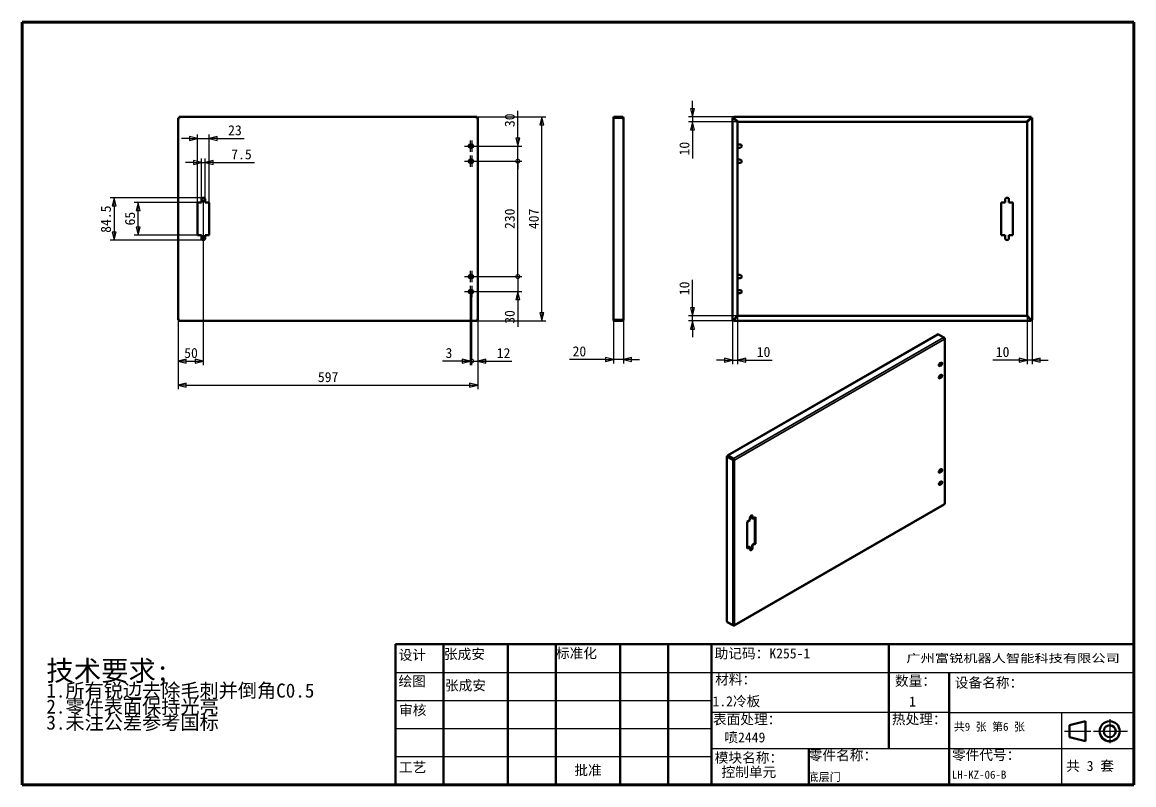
# Model space of a CAD drawing. Header units: millimetres. Extents: x 80 to 3440, y 80 to 1600.
# Drawn here: x 80 to 2296, y 80 to 1600 of the extents above; entities that cross this region are included whole.
import ezdxf
from ezdxf.enums import TextEntityAlignment as Align

# ---------------------------------------------------------------- set-up
doc = ezdxf.new("R2010")
doc.units = ezdxf.units.MM
doc.header["$LTSCALE"] = 8
doc.linetypes.add('CHAIN', pattern=[0.3543, 0.2362, -0.0295, 0.0591, -0.0295])
for name, color, linetype, lineweight in [('中心标记 (ISO)', 1, 'Continuous', 25), ('中心线 (ISO)', 1, 'Continuous', 25), ('可见 (ISO)', 7, 'Continuous', 50), ('可见窄的 (ISO)', 7, 'Continuous', 35), ('图框 (ISO)', 7, 'Continuous', 70), ('尺寸 (ISO)', 5, 'Continuous', 25), ('标题 (ISO)', 7, 'Continuous', 50), ('符号 (ISO)', 7, 'Continuous', 25)]:
    doc.layers.add(name, color=color, linetype=linetype, lineweight=lineweight)
doc.styles.add('文本样式126', font='', dxfattribs={"width": 1.3})
doc.styles.add('文本样式19', font='tahoma.ttf')
doc.styles.add('文本样式91', font='')
doc.styles.add('注释文本 (ISO)', font='')
doc.styles.get('文本样式126').set_extended_font_data('FangSong')
doc.styles.get('文本样式91').set_extended_font_data('FangSong')
doc.styles.get('注释文本 (ISO)').set_extended_font_data('FangSong')
doc.dimstyles.new('默认 (GB)', dxfattribs={"dimscale": 8, "dimtxt": 2.5, "dimasz": 2, "dimexe": 1, "dimexo": 0, "dimgap": 0.75, "dimtad": 1, "dimtoh": 1, "dimrnd": 1e-08, "dimdsep": 46, "dimtxsty": '注释文本 (ISO)', "dimblk": 'Filled-2', "dimcen": 0.09, "dimdle": 10, "dimclrd": 256, "dimclre": 256, "dimclrt": 256, "dimaunit": 1, "dimadec": 3, "dimazin": 2, "dimtfac": 0.52, "dimtmove": 0, "dimatfit": 3, "dimldrblk": 'Filled-1', "dimfxl": 0, "dimtolj": 1, "dimlwd": -1, "dimlwe": -1, "dimarcsym": 0})

# ---------------------------------------------------------------- blocks, each defined once
blk = doc.blocks.new('图框 A3-A4')
at = {"layer": '图框 (ISO)'}
for p, q in [((287, 200), (10, 200)), ((10, 200), (10, 10)), ((287, 10), (287, 200)), ((10, 10), (287, 10))]:
    blk.add_line(p, q, dxfattribs=at)
blk = doc.blocks.new('标题栏 GB1')
at = {"layer": '标题 (ISO)'}
for p, q in [((194.57, 65.23), (194.57, 72.23)), ((194.57, 72.23), (378.57, 72.23)), ((206.57, 65.23), (206.57, 72.23)), ((222.57, 65.23), (222.57, 72.23)), ((234.57, 65.23), (234.57, 72.23)), ((250.57, 65.23), (250.57, 72.23)), ((262.57, 65.23), (262.57, 72.23)), ((273.31, 65.23), (273.31, 72.23)), ((317.57, 65.23), (317.57, 72.23)), ((378.57, 72.23), (378.57, 65.23)), ((194.57, 37.23), (194.57, 65.23)), ((206.57, 37.23), (206.57, 65.23)), ((222.57, 44.23), (222.57, 65.23)), ((234.57, 37.23), (234.57, 65.23)), ((250.57, 37.23), (250.57, 65.23)), ((262.57, 37.23), (262.57, 65.23)), ((273.31, 65.23), (273.31, 37.23)), ((317.57, 55.23), (317.57, 65.23)), ((378.57, 65.23), (378.57, 37.23)), ((317.57, 55.23), (317.57, 46.23)), ((366.57, 53.06), (362.57, 52.06)), ((366.57, 48.06), (366.57, 53.06)), ((362.57, 52.06), (362.57, 49.06)), ((362.57, 49.06), (366.57, 48.06)), ((297.57, 46.23), (297.57, 37.23)), ((222.57, 44.23), (222.57, 37.23)), ((378.57, 37.23), (194.57, 37.23))]:
    blk.add_line(p, q, dxfattribs=at)
at = {"layer": '标题 (ISO)', "lineweight": 25}
for p, q in [((194.57, 65.23), (273.31, 65.23)), ((273.31, 65.23), (378.57, 65.23)), ((194.57, 58.23), (273.31, 58.23)), ((332.57, 55.23), (273.31, 55.23)), ((332.57, 55.23), (378.57, 55.23)), ((360.57, 55.23), (360.57, 46.23)), ((372.58, 53.56), (372.58, 47.56)), ((194.57, 51.23), (273.31, 51.23)), ((361.32, 50.56), (367.88, 50.56)), ((368.55, 50.56), (370.07, 50.56)), ((370.07, 50.56), (376.97, 50.56)), ((273.31, 46.23), (378.57, 46.23)), ((360.57, 46.23), (360.57, 37.23)), ((194.57, 44.23), (273.31, 44.23))]:
    blk.add_line(p, q, dxfattribs=at)
at = {"layer": '标题 (ISO)', "lineweight": 50}
blk.add_line((332.57, 65.23), (332.57, 37.23), dxfattribs=at)
at = {"layer": '标题 (ISO)'}
for radius in [2.5, 1.5]:
    blk.add_circle((372.57, 50.56), radius, dxfattribs=at)
at = {"layer": '标题 (ISO)', "style": '文本样式126', "width": 1.3}
blk.add_text('广州富锐机器人智能科技有限公司', height=2, dxfattribs=at).set_placement((348.5, 68.73), align=Align.MIDDLE_CENTER)
at = {"layer": '标题 (ISO)', "char_height": 2.5, "style": '注释文本 (ISO)'}
for s, insert, attachment_point in [('\\f仿宋|b0|i0;设计', (195.38, 70.83), 1), ('张成安', (206.66, 71.05), 1), ('\\f仿宋|b0|i0;标准化', (234.57, 71.28), 1), ('助记码：K255-1', (274.11, 71.21), 1), ('\\f仿宋|b0|i0;绘图', (195.35, 64.28), 1), ('\\f仿宋|b0|i0;材料：', (274.24, 64.72), 1), ('\\f仿宋|b0|i0;数量：', (319.04, 64.37), 1), ('张成安', (206.92, 63.22), 1), ('\\f仿宋|b0|i0;审核', (195.48, 57.07), 1), ('\\f仿宋|b0|i0;热处理：', (318.29, 54.82), 1), ('\\f仿宋|b0|i0;零件名称：', (297.57, 45.8), 1), ('\\f仿宋|b0|i0;零件代号：', (333.25, 45.9), 1), ('\\f仿宋|b0|i0;批准', (242.57, 40.73), 5)]:
    blk.add_mtext(s, dxfattribs=dict(at, insert=insert, attachment_point=attachment_point))
at = {"layer": '标题 (ISO)', "char_height": 2.5, "attachment_point": 1, "line_spacing_factor": 0.856364, "style": '注释文本 (ISO)'}
for s, insert in [('设备名称：\\P', (333.96, 63.91)), ('模块名称：\\P 控制单元', (274.14, 45.23))]:
    blk.add_mtext(s, dxfattribs=dict(at, insert=insert))
at = {"layer": '标题 (ISO)', "attachment_point": 1, "style": '注释文本 (ISO)'}
for s, insert, char_height, width in [('\\f仿宋|b0|i0;表面处理：', (273.7, 54.78), 2.5, 18.7135), ('\\f仿宋|b0|i0;\\H2.0000;共9 张 第6 张', (333.72, 52.69), 2, 27.2374), ('\\f仿宋|b0|i0;工艺', (195.45, 42.85), 2.5, 7.4854), ('  共 3 套', (358.32, 43.18), 2.5, 17.7919)]:
    blk.add_mtext(s, dxfattribs=dict(at, insert=insert, char_height=char_height, width=width))
at = {"layer": '标题 (ISO)'}
for tag, p, height, style in [('材料_001', (273.59, 56.78), 2.5, '注释文本 (ISO)'), ('零件代号_001', (297.34, 38.16), 2, '文本样式91'), ('描述_001', (333.22, 38.74), 2, '文本样式91')]:
    blk.add_attdef(tag, p, '', height=height, dxfattribs=dict(at, style=style))
at = {"layer": '标题 (ISO)', "style": '文本样式91'}
blk.add_attdef('热处理', text='', height=2, dxfattribs=at).set_placement((318.2, 50.63), align=Align.TOP_LEFT)
at = {"layer": '标题 (ISO)', "style": '文本样式19'}
for tag, p in [('工程核准人', (256.57, 40.73)), ('工程批准日期', (267.94, 40.73))]:
    blk.add_attdef(tag, text='', height=1, dxfattribs=at).set_placement(p, align=Align.MIDDLE_CENTER)
blk = doc.blocks.new('Filled-2')
at = {"color": 0}
for p, q in [((0, 0), (-1, 0.25)), ((-1, 0.25), (-1, -0.25)), ((-1, 0), (0, 0)), ((-1, -0.25), (0, 0))]:
    blk.add_line(p, q, dxfattribs=at)
at = {"color": 0, "flags": 128}
blk.add_lwpolyline([(-1, -0.25), (0, 0)], dxfattribs=at)
at = {"color": 0}
blk.add_solid([(-1, -0.25), (0, 0), (-1, 0.25), (-1, -0.25)], dxfattribs=at)
blk = doc.blocks.new('*D8')
at = {"layer": 'Defpoints', "color": 0}
for p in [(985.6, 1411.5), (1116, 1411.5), (985.6, 1004.5)]:
    blk.add_point(p, dxfattribs=at)
at = {"layer": '尺寸 (ISO)'}
for p, q in [((985.6, 1411.5), (1124, 1411.5)), ((1116, 1020.5), (1116, 1395.5)), ((985.6, 1004.5), (1124, 1004.5))]:
    blk.add_line(p, q, dxfattribs=at)
at = {"layer": '尺寸 (ISO)', "xscale": 16, "yscale": 16, "zscale": 16}
for p, rotation in [((1116, 1411.5), 90), ((1116, 1004.5), 270)]:
    blk.add_blockref('Filled-2', p, dxfattribs=dict(at, rotation=rotation))
at = {"layer": '尺寸 (ISO)', "insert": (1089.8, 1187.6), "char_height": 20, "attachment_point": 1, "rotation": 90, "style": '注释文本 (ISO)'}
blk.add_mtext('\\A1;407', dxfattribs=at)
blk = doc.blocks.new('Filled-1')
at = {"color": 0}
for p, q in [((0, 0), (-1, 0.125)), ((-1, 0.125), (-1, -0.125)), ((-1, 0), (0, 0)), ((-1, -0.125), (0, 0))]:
    blk.add_line(p, q, dxfattribs=at)
at = {"color": 0, "flags": 128}
blk.add_lwpolyline([(-1, -0.125), (0, 0)], dxfattribs=at)
at = {"color": 0}
blk.add_solid([(-1, -0.125), (0, 0), (-1, 0.125), (-1, -0.125)], dxfattribs=at)
blk = doc.blocks.new('_DotSmall')
at = {"color": 0, "linetype": 'ByBlock', "const_width": 0.5}
blk.add_lwpolyline([(-0.0625, 0, 1), (0.0625, 0, 1)], format="xyb", close=True, dxfattribs=at)
blk = doc.blocks.new('*D9')
at = {"layer": 'Defpoints', "color": 0}
for p in [(987.3, 1093), (1068, 1093), (987.3, 1063)]:
    blk.add_point(p, dxfattribs=at)
at = {"layer": '尺寸 (ISO)'}
for p, q in [((1068, 1093), (1068, 1125)), ((987.3, 1093), (1076, 1093)), ((1068, 1093), (1068, 1063)), ((987.3, 1063), (1076, 1063)), ((1068, 1047), (1068, 992.9))]:
    blk.add_line(p, q, dxfattribs=at)
at = {"layer": '尺寸 (ISO)', "xscale": 16, "yscale": 16, "zscale": 16}
for name, p, rotation in [('_DotSmall', (1068, 1093), 270), ('Filled-2', (1068, 1063), 90)]:
    blk.add_blockref(name, p, dxfattribs=dict(at, rotation=rotation))
at = {"layer": '尺寸 (ISO)', "insert": (1041.8, 998.9), "char_height": 20, "attachment_point": 1, "rotation": 90, "style": '注释文本 (ISO)'}
blk.add_mtext('\\A1;30', dxfattribs=at)
blk = doc.blocks.new('*D11')
at = {"layer": 'Defpoints', "color": 0}
for p in [(987.3, 1353), (1068, 1353), (987.3, 1323)]:
    blk.add_point(p, dxfattribs=at)
at = {"layer": '尺寸 (ISO)'}
for p, q in [((1068, 1369), (1068, 1423.1)), ((987.3, 1353), (1076, 1353)), ((1068, 1323), (1068, 1353)), ((987.3, 1323), (1076, 1323)), ((1068, 1323), (1068, 1307))]:
    blk.add_line(p, q, dxfattribs=at)
at = {"layer": '尺寸 (ISO)', "xscale": 16, "yscale": 16, "zscale": 16}
for name, p, rotation in [('Filled-2', (1068, 1353), 270), ('_DotSmall', (1068, 1323), 90)]:
    blk.add_blockref(name, p, dxfattribs=dict(at, rotation=rotation))
at = {"layer": '尺寸 (ISO)', "insert": (1041.8, 1391), "char_height": 20, "attachment_point": 1, "rotation": 90, "style": '注释文本 (ISO)'}
blk.add_mtext('\\A1;30', dxfattribs=at)
blk = doc.blocks.new('*D12')
at = {"layer": 'Defpoints', "color": 0}
for p in [(987.3, 1323), (1068, 1323), (987.3, 1093)]:
    blk.add_point(p, dxfattribs=at)
at = {"layer": '尺寸 (ISO)'}
for p, q in [((987.3, 1323), (1076, 1323)), ((1068, 1093), (1068, 1323)), ((987.3, 1093), (1076, 1093))]:
    blk.add_line(p, q, dxfattribs=at)
at = {"layer": '尺寸 (ISO)', "xscale": 16, "yscale": 16, "zscale": 16}
for p, rotation in [((1068, 1323), 90), ((1068, 1093), 270)]:
    blk.add_blockref('_DotSmall', p, dxfattribs=dict(at, rotation=rotation))
at = {"layer": '尺寸 (ISO)', "insert": (1041.8, 1187.8), "char_height": 20, "attachment_point": 1, "rotation": 90, "style": '注释文本 (ISO)'}
blk.add_mtext('\\A1;230', dxfattribs=at)
blk = doc.blocks.new('*D13')
at = {"layer": 'Defpoints', "color": 0}
for p in [(311, 1240.5), (429.5, 1240.5), (429.5, 1175.5)]:
    blk.add_point(p, dxfattribs=at)
at = {"layer": '尺寸 (ISO)'}
for p, q in [((429.5, 1240.5), (303, 1240.5)), ((311, 1191.5), (311, 1224.5)), ((429.5, 1175.5), (303, 1175.5))]:
    blk.add_line(p, q, dxfattribs=at)
at = {"layer": '尺寸 (ISO)', "xscale": 16, "yscale": 16, "zscale": 16}
for p, rotation in [((311, 1240.5), 90), ((311, 1175.5), 270)]:
    blk.add_blockref('Filled-2', p, dxfattribs=dict(at, rotation=rotation))
at = {"layer": '尺寸 (ISO)', "insert": (284.8, 1194.9), "char_height": 20, "attachment_point": 1, "rotation": 90, "style": '注释文本 (ISO)'}
blk.add_mtext('\\A1;65', dxfattribs=at)
blk = doc.blocks.new('*D14')
at = {"layer": 'Defpoints', "color": 0}
for p in [(441, 1250.2), (263, 1165.7), (441, 1165.7)]:
    blk.add_point(p, dxfattribs=at)
at = {"layer": '尺寸 (ISO)'}
for p, q in [((441, 1250.2), (255, 1250.2)), ((263, 1234.2), (263, 1181.7)), ((441, 1165.7), (255, 1165.7))]:
    blk.add_line(p, q, dxfattribs=at)
at = {"layer": '尺寸 (ISO)', "xscale": 16, "yscale": 16, "zscale": 16}
for p, rotation in [((263, 1250.2), 90), ((263, 1165.7), 270)]:
    blk.add_blockref('Filled-2', p, dxfattribs=dict(at, rotation=rotation))
at = {"layer": '尺寸 (ISO)', "insert": (236.7, 1180.2), "char_height": 20, "attachment_point": 1, "rotation": 90, "style": '注释文本 (ISO)'}
blk.add_mtext('\\A1;84.5', dxfattribs=at)
blk = doc.blocks.new('*D15')
at = {"layer": 'Defpoints', "color": 0}
for p in [(452.5, 1368.5), (429.5, 1240.5), (452.5, 1240.5)]:
    blk.add_point(p, dxfattribs=at)
at = {"layer": '尺寸 (ISO)'}
for p, q in [((429.5, 1240.5), (429.5, 1376.5)), ((452.5, 1240.5), (452.5, 1376.5)), ((413.5, 1368.5), (397.5, 1368.5)), ((429.5, 1368.5), (452.5, 1368.5)), ((468.5, 1368.5), (522.5, 1368.5))]:
    blk.add_line(p, q, dxfattribs=at)
at = {"layer": '尺寸 (ISO)', "xscale": 16, "yscale": 16, "zscale": 16}
blk.add_blockref('Filled-2', (429.5, 1368.5), dxfattribs=at)
at = {"layer": '尺寸 (ISO)', "xscale": 16, "yscale": 16, "zscale": 16, "rotation": 180}
blk.add_blockref('Filled-2', (452.5, 1368.5), dxfattribs=at)
at = {"layer": '尺寸 (ISO)', "insert": (490.5, 1394.7), "char_height": 20, "attachment_point": 1, "style": '注释文本 (ISO)'}
blk.add_mtext('\\A1;23', dxfattribs=at)
blk = doc.blocks.new('*D16')
at = {"layer": 'Defpoints', "color": 0}
for p in [(391, 1006.9), (988, 1006.9), (988, 876.5)]:
    blk.add_point(p, dxfattribs=at)
at = {"layer": '尺寸 (ISO)'}
for p, q in [((391, 1006.9), (391, 868.5)), ((988, 1006.9), (988, 868.5)), ((407, 876.5), (972, 876.5))]:
    blk.add_line(p, q, dxfattribs=at)
at = {"layer": '尺寸 (ISO)', "xscale": 16, "yscale": 16, "zscale": 16, "rotation": 180}
blk.add_blockref('Filled-2', (391, 876.5), dxfattribs=at)
at = {"layer": '尺寸 (ISO)', "xscale": 16, "yscale": 16, "zscale": 16}
blk.add_blockref('Filled-2', (988, 876.5), dxfattribs=at)
at = {"layer": '尺寸 (ISO)', "insert": (669.4, 902.7), "char_height": 20, "attachment_point": 1, "style": '注释文本 (ISO)'}
blk.add_mtext('\\A1;597', dxfattribs=at)
blk = doc.blocks.new('*D17')
at = {"layer": 'Defpoints', "color": 0}
for p in [(441, 1246.5), (391, 1006.9), (441, 924.5)]:
    blk.add_point(p, dxfattribs=at)
at = {"layer": '尺寸 (ISO)'}
for p, q in [((441, 1246.5), (441, 916.5)), ((391, 1006.9), (391, 916.5)), ((407, 924.5), (425, 924.5))]:
    blk.add_line(p, q, dxfattribs=at)
at = {"layer": '尺寸 (ISO)', "xscale": 16, "yscale": 16, "zscale": 16, "rotation": 180}
blk.add_blockref('Filled-2', (391, 924.5), dxfattribs=at)
at = {"layer": '尺寸 (ISO)', "xscale": 16, "yscale": 16, "zscale": 16}
blk.add_blockref('Filled-2', (441, 924.5), dxfattribs=at)
at = {"layer": '尺寸 (ISO)', "insert": (402.9, 950.7), "char_height": 20, "attachment_point": 1, "style": '注释文本 (ISO)'}
blk.add_mtext('\\A1;50', dxfattribs=at)
blk = doc.blocks.new('*D18')
at = {"layer": 'Defpoints', "color": 0}
for p in [(444.8, 1320.5), (437.3, 1246.5), (444.8, 1246.5)]:
    blk.add_point(p, dxfattribs=at)
at = {"layer": '尺寸 (ISO)'}
for p, q in [((421.3, 1320.5), (405.3, 1320.5)), ((437.3, 1246.5), (437.3, 1328.5)), ((437.3, 1320.5), (444.8, 1320.5)), ((444.8, 1246.5), (444.8, 1328.5)), ((460.8, 1320.5), (543, 1320.5))]:
    blk.add_line(p, q, dxfattribs=at)
at = {"layer": '尺寸 (ISO)', "xscale": 16, "yscale": 16, "zscale": 16}
blk.add_blockref('Filled-2', (437.3, 1320.5), dxfattribs=at)
at = {"layer": '尺寸 (ISO)', "xscale": 16, "yscale": 16, "zscale": 16, "rotation": 180}
blk.add_blockref('Filled-2', (444.8, 1320.5), dxfattribs=at)
at = {"layer": '尺寸 (ISO)', "insert": (496.7, 1346.8), "char_height": 20, "attachment_point": 1, "style": '注释文本 (ISO)'}
blk.add_mtext('\\A1;7.5', dxfattribs=at)
blk = doc.blocks.new('*D19')
at = {"layer": 'Defpoints', "color": 0}
for p in [(973, 1059.7), (976, 1059.7), (976, 924.5)]:
    blk.add_point(p, dxfattribs=at)
at = {"layer": '尺寸 (ISO)'}
for p, q in [((973, 1059.7), (973, 916.5)), ((976, 1059.7), (976, 916.5)), ((957, 924.5), (917.9, 924.5)), ((976, 924.5), (973, 924.5)), ((976, 924.5), (1008, 924.5))]:
    blk.add_line(p, q, dxfattribs=at)
at = {"layer": '尺寸 (ISO)', "xscale": 16, "yscale": 16, "zscale": 16}
blk.add_blockref('Filled-2', (973, 924.5), dxfattribs=at)
at = {"layer": '尺寸 (ISO)', "xscale": 16, "yscale": 16, "zscale": 16, "rotation": 180}
blk.add_blockref('_DotSmall', (976, 924.5), dxfattribs=at)
at = {"layer": '尺寸 (ISO)', "insert": (923.9, 950.7), "char_height": 20, "attachment_point": 1, "style": '注释文本 (ISO)'}
blk.add_mtext('\\A1;3', dxfattribs=at)
blk = doc.blocks.new('*D20')
at = {"layer": 'Defpoints', "color": 0}
for p in [(976, 1059.7), (988, 1006.9), (988, 924.5)]:
    blk.add_point(p, dxfattribs=at)
at = {"layer": '尺寸 (ISO)'}
for p, q in [((976, 1059.7), (976, 916.5)), ((988, 1006.9), (988, 916.5)), ((976, 924.5), (960, 924.5)), ((976, 924.5), (988, 924.5)), ((1004, 924.5), (1056.1, 924.5))]:
    blk.add_line(p, q, dxfattribs=at)
at = {"layer": '尺寸 (ISO)', "xscale": 16, "yscale": 16, "zscale": 16}
blk.add_blockref('_DotSmall', (976, 924.5), dxfattribs=at)
at = {"layer": '尺寸 (ISO)', "xscale": 16, "yscale": 16, "zscale": 16, "rotation": 180}
blk.add_blockref('Filled-2', (988, 924.5), dxfattribs=at)
at = {"layer": '尺寸 (ISO)', "insert": (1026, 950.5), "char_height": 20, "attachment_point": 1, "style": '注释文本 (ISO)'}
blk.add_mtext('\\A1;12', dxfattribs=at)
blk = doc.blocks.new('*D21')
at = {"layer": 'Defpoints', "color": 0}
for p in [(1258.5, 1007.7), (1278.5, 1006.9), (1278.5, 927.7)]:
    blk.add_point(p, dxfattribs=at)
at = {"layer": '尺寸 (ISO)'}
for p, q in [((1258.5, 1007.7), (1258.5, 919.7)), ((1278.5, 1006.9), (1278.5, 919.7)), ((1242.5, 927.7), (1171.2, 927.7)), ((1278.5, 927.7), (1258.5, 927.7)), ((1294.5, 927.7), (1310.5, 927.7))]:
    blk.add_line(p, q, dxfattribs=at)
at = {"layer": '尺寸 (ISO)', "xscale": 16, "yscale": 16, "zscale": 16}
blk.add_blockref('Filled-2', (1258.5, 927.7), dxfattribs=at)
at = {"layer": '尺寸 (ISO)', "xscale": 16, "yscale": 16, "zscale": 16, "rotation": 180}
blk.add_blockref('Filled-2', (1278.5, 927.7), dxfattribs=at)
at = {"layer": '尺寸 (ISO)', "insert": (1177.2, 954), "char_height": 20, "attachment_point": 1, "style": '注释文本 (ISO)'}
blk.add_mtext('\\A1;20', dxfattribs=at)
blk = doc.blocks.new('*D22')
at = {"layer": 'Defpoints', "color": 0}
for p in [(1496.3, 1006.5), (1506.3, 1015.3), (1506.3, 926.5)]:
    blk.add_point(p, dxfattribs=at)
at = {"layer": '尺寸 (ISO)'}
for p, q in [((1496.3, 1006.5), (1496.3, 918.5)), ((1506.3, 1015.3), (1506.3, 918.5)), ((1480.3, 926.5), (1464.3, 926.5)), ((1496.3, 926.5), (1506.3, 926.5)), ((1522.3, 926.5), (1574.8, 926.5))]:
    blk.add_line(p, q, dxfattribs=at)
at = {"layer": '尺寸 (ISO)', "xscale": 16, "yscale": 16, "zscale": 16}
blk.add_blockref('Filled-2', (1496.3, 926.5), dxfattribs=at)
at = {"layer": '尺寸 (ISO)', "xscale": 16, "yscale": 16, "zscale": 16, "rotation": 180}
blk.add_blockref('Filled-2', (1506.3, 926.5), dxfattribs=at)
at = {"layer": '尺寸 (ISO)', "insert": (1544.3, 952.8), "char_height": 20, "attachment_point": 1, "style": '注释文本 (ISO)'}
blk.add_mtext('\\A1;10', dxfattribs=at)
blk = doc.blocks.new('*D23')
at = {"layer": 'Defpoints', "color": 0}
for p in [(2083.3, 1015.3), (2093.3, 1006.5), (2083.3, 926.5)]:
    blk.add_point(p, dxfattribs=at)
at = {"layer": '尺寸 (ISO)'}
for p, q in [((2083.3, 1015.3), (2083.3, 918.5)), ((2093.3, 1006.5), (2093.3, 918.5)), ((2067.3, 926.5), (2014.9, 926.5)), ((2093.3, 926.5), (2083.3, 926.5)), ((2109.3, 926.5), (2125.3, 926.5))]:
    blk.add_line(p, q, dxfattribs=at)
at = {"layer": '尺寸 (ISO)', "xscale": 16, "yscale": 16, "zscale": 16}
blk.add_blockref('Filled-2', (2083.3, 926.5), dxfattribs=at)
at = {"layer": '尺寸 (ISO)', "xscale": 16, "yscale": 16, "zscale": 16, "rotation": 180}
blk.add_blockref('Filled-2', (2093.3, 926.5), dxfattribs=at)
at = {"layer": '尺寸 (ISO)', "insert": (2020.9, 952.8), "char_height": 20, "attachment_point": 1, "style": '注释文本 (ISO)'}
blk.add_mtext('\\A1;10', dxfattribs=at)
blk = doc.blocks.new('*D24')
at = {"layer": 'Defpoints', "color": 0}
for p in [(1416.3, 1004.5), (1498.4, 1004.5), (1507.2, 1014.5)]:
    blk.add_point(p, dxfattribs=at)
at = {"layer": '尺寸 (ISO)'}
for p, q in [((1416.3, 1030.5), (1416.3, 1086.3)), ((1507.2, 1014.5), (1408.3, 1014.5)), ((1498.4, 1004.5), (1408.3, 1004.5)), ((1416.3, 1004.5), (1416.3, 1014.5)), ((1416.3, 988.5), (1416.3, 972.5))]:
    blk.add_line(p, q, dxfattribs=at)
at = {"layer": '尺寸 (ISO)', "xscale": 16, "yscale": 16, "zscale": 16}
for p, rotation in [((1416.3, 1014.5), 270), ((1416.3, 1004.5), 90)]:
    blk.add_blockref('Filled-2', p, dxfattribs=dict(at, rotation=rotation))
at = {"layer": '尺寸 (ISO)', "insert": (1390.1, 1055.9), "char_height": 20, "attachment_point": 1, "rotation": 90, "style": '注释文本 (ISO)'}
blk.add_mtext('\\A1;10', dxfattribs=at)
blk = doc.blocks.new('*D25')
at = {"layer": 'Defpoints', "color": 0}
for p in [(1416.3, 1401.5), (1498.4, 1411.5), (1507.2, 1401.5)]:
    blk.add_point(p, dxfattribs=at)
at = {"layer": '尺寸 (ISO)'}
for p, q in [((1416.3, 1427.5), (1416.3, 1443.5)), ((1498.4, 1411.5), (1408.3, 1411.5)), ((1507.2, 1401.5), (1408.3, 1401.5)), ((1416.3, 1411.5), (1416.3, 1401.5)), ((1416.3, 1385.5), (1416.3, 1328.4))]:
    blk.add_line(p, q, dxfattribs=at)
at = {"layer": '尺寸 (ISO)', "xscale": 16, "yscale": 16, "zscale": 16}
for p, rotation in [((1416.3, 1411.5), 270), ((1416.3, 1401.5), 90)]:
    blk.add_blockref('Filled-2', p, dxfattribs=dict(at, rotation=rotation))
at = {"layer": '尺寸 (ISO)', "insert": (1390.1, 1334.4), "char_height": 20, "attachment_point": 1, "rotation": 90, "style": '注释文本 (ISO)'}
blk.add_mtext('\\A1;10', dxfattribs=at)
blk = doc.blocks.new('加工')
at = {"layer": '符号 (ISO)', "insert": (-36.68, 11.05), "char_height": 2.5, "width": 80.4946, "attachment_point": 1, "line_spacing_factor": 0.683636, "style": '注释文本 (ISO)'}
blk.add_mtext('{\\H2x;技术要求;\\P\\H0.7x;1.所有锐边去除毛刺并倒角C0.5\\H2.125x; \\H0.47059x;\\P2.零件表面保持光亮\\H1.8404x; \\H0.54337x;\\P3.未注公差参考国标\\H1.8095x; }', dxfattribs=at)

msp = doc.modelspace()

# ---------------------------------------------------------------- linework, layer by layer
at = {"layer": '中心标记 (ISO)', "linetype": 'CHAIN', "ltscale": 3.125171}
for p, q in [((973.031, 1364.246), (973.031, 1341.746)), ((976.031, 1364.246), (976.031, 1341.746)), ((973.031, 1334.246), (973.031, 1311.746)), ((976.031, 1334.246), (976.031, 1311.746)), ((973.031, 1104.246), (973.031, 1081.746)), ((976.031, 1104.246), (976.031, 1081.746)), ((973.031, 1074.246), (973.031, 1051.746)), ((976.031, 1074.246), (976.031, 1051.746))]:
    msp.add_line(p, q, dxfattribs=at)
at = {"layer": '中心线 (ISO)', "linetype": 'CHAIN', "ltscale": 3.541874}
for p, q in [((961.781, 1352.996), (987.281, 1352.996)), ((961.781, 1322.996), (987.281, 1322.996)), ((961.781, 1092.996), (987.281, 1092.996)), ((961.781, 1062.996), (987.281, 1062.996))]:
    msp.add_line(p, q, dxfattribs=at)
at = {"layer": '可见 (ISO)'}
for p, q in [((392.231, 1409.448), (391.031, 1409.448)), ((391.031, 1409.448), (391.031, 1409.096)), ((391.031, 1409.096), (391.031, 1006.896)), ((393.431, 1409.096), (391.031, 1409.096)), ((392.582, 1409.096), (392.231, 1409.448)), ((392.231, 1409.096), (392.231, 1409.448)), ((393.431, 1411.496), (393.079, 1411.496)), ((393.079, 1410.296), (393.079, 1411.496)), ((393.431, 1409.945), (393.079, 1410.296)), ((393.431, 1410.296), (393.079, 1410.296)), ((985.631, 1411.496), (393.431, 1411.496)), ((393.431, 1411.496), (393.431, 1409.096)), ((985.631, 1411.496), (985.982, 1411.496)), ((985.631, 1411.496), (985.631, 1409.096)), ((985.631, 1409.945), (985.982, 1410.296)), ((985.631, 1410.296), (985.982, 1410.296)), ((985.631, 1409.096), (988.031, 1409.096)), ((985.982, 1410.296), (985.982, 1411.496)), ((986.479, 1409.096), (986.831, 1409.448)), ((986.831, 1409.448), (988.031, 1409.448)), ((986.831, 1409.096), (986.831, 1409.448)), ((988.031, 1409.448), (988.031, 1409.096)), ((988.031, 1409.096), (988.031, 1006.896)), ((1259.206, 1409.096), (1258.503, 1409.096)), ((1258.503, 1409.096), (1258.503, 1408.248)), ((1258.503, 1007.745), (1258.503, 1408.248)), ((1276.103, 1411.496), (1260.903, 1411.496)), ((1276.103, 1410.296), (1260.903, 1410.296)), ((1260.903, 1409.448), (1276.103, 1409.448)), ((1276.103, 1410.296), (1276.103, 1411.496)), ((1276.103, 1409.448), (1276.103, 1409.096)), ((1278.503, 1409.096), (1276.103, 1409.096)), ((1278.503, 1006.896), (1278.503, 1409.096)), ((1496.308, 1409.448), (1497.508, 1409.448)), ((1496.308, 1006.545), (1496.308, 1409.448)), ((1497.508, 1409.448), (1498.708, 1408.248)), ((1498.708, 1409.096), (1497.86, 1409.096)), ((1498.357, 1410.296), (1498.357, 1411.496)), ((1498.357, 1411.496), (2091.26, 1411.496)), ((1498.357, 1410.296), (1499.557, 1409.096)), ((1498.708, 1409.096), (1498.708, 1409.945)), ((1498.708, 1408.248), (1506.308, 1400.648)), ((1507.157, 1401.496), (1499.557, 1409.096)), ((1506.308, 1400.648), (1506.308, 1015.345)), ((2082.46, 1401.496), (1507.157, 1401.496)), ((2090.06, 1409.096), (2082.46, 1401.496)), ((2083.308, 1400.648), (2090.908, 1408.248)), ((2083.308, 1015.345), (2083.308, 1400.648)), ((2091.26, 1410.296), (2090.06, 1409.096)), ((2090.908, 1409.096), (2090.908, 1409.945)), ((2092.108, 1409.448), (2090.908, 1408.248)), ((2090.908, 1409.096), (2091.757, 1409.096)), ((2091.26, 1411.496), (2091.26, 1410.296)), ((2092.108, 1409.448), (2093.308, 1409.448)), ((2093.308, 1409.448), (2093.308, 1006.545)), ((973.031, 1356.246), (976.031, 1356.246)), ((978.031, 1355.558), (978.031, 1350.435)), ((1508.308, 1356.246), (1511.308, 1356.246)), ((976.031, 1349.746), (973.031, 1349.746)), ((1511.308, 1349.746), (1508.308, 1349.746)), ((973.031, 1326.246), (976.031, 1326.246)), ((976.031, 1319.746), (973.031, 1319.746)), ((978.031, 1325.558), (978.031, 1320.435)), ((1508.308, 1326.246), (1511.308, 1326.246)), ((1511.308, 1319.746), (1508.308, 1319.746)), ((437.281, 1240.496), (437.281, 1246.496)), ((444.781, 1246.496), (444.781, 1240.496)), ((2039.558, 1240.496), (2039.558, 1246.496)), ((2047.058, 1246.496), (2047.058, 1240.496)), ((429.531, 1240.496), (437.281, 1240.496)), ((429.531, 1175.496), (429.531, 1240.496)), ((444.781, 1240.496), (452.531, 1240.496)), ((452.531, 1240.496), (452.531, 1175.496)), ((2031.808, 1175.496), (2031.808, 1240.496)), ((2031.808, 1240.496), (2039.558, 1240.496)), ((2047.058, 1240.496), (2054.808, 1240.496)), ((2054.808, 1240.496), (2054.808, 1175.496)), ((437.281, 1175.496), (429.531, 1175.496)), ((437.281, 1169.496), (437.281, 1175.496)), ((452.531, 1175.496), (444.781, 1175.496)), ((444.781, 1175.496), (444.781, 1169.496)), ((2039.558, 1175.496), (2031.808, 1175.496)), ((2039.558, 1169.496), (2039.558, 1175.496)), ((2054.808, 1175.496), (2047.058, 1175.496)), ((2047.058, 1175.496), (2047.058, 1169.496)), ((973.031, 1096.246), (976.031, 1096.246)), ((976.031, 1089.746), (973.031, 1089.746)), ((978.031, 1095.558), (978.031, 1090.435)), ((1508.308, 1096.246), (1511.308, 1096.246)), ((1511.308, 1089.746), (1508.308, 1089.746)), ((973.031, 1066.246), (976.031, 1066.246)), ((978.031, 1065.558), (978.031, 1060.435)), ((1508.308, 1066.246), (1511.308, 1066.246)), ((976.031, 1059.746), (973.031, 1059.746)), ((1511.308, 1059.746), (1508.308, 1059.746)), ((391.031, 1006.545), (391.031, 1006.896)), ((393.431, 1006.896), (391.031, 1006.896)), ((392.231, 1006.545), (391.031, 1006.545)), ((392.582, 1006.896), (392.231, 1006.545)), ((392.231, 1006.896), (392.231, 1006.545)), ((393.431, 1006.048), (393.079, 1005.696)), ((393.431, 1005.696), (393.079, 1005.696)), ((393.079, 1005.696), (393.079, 1004.496)), ((393.431, 1004.496), (393.079, 1004.496)), ((393.431, 1004.496), (393.431, 1006.896)), ((985.631, 1004.496), (393.431, 1004.496)), ((985.631, 1006.896), (988.031, 1006.896)), ((985.631, 1004.496), (985.631, 1006.896)), ((985.631, 1006.048), (985.982, 1005.696)), ((985.631, 1005.696), (985.982, 1005.696)), ((985.631, 1004.496), (985.982, 1004.496)), ((985.982, 1005.696), (985.982, 1004.496)), ((986.479, 1006.896), (986.831, 1006.545)), ((986.831, 1006.896), (986.831, 1006.545)), ((986.831, 1006.545), (988.031, 1006.545)), ((988.031, 1006.545), (988.031, 1006.896)), ((1258.503, 1007.745), (1258.503, 1006.896)), ((1259.206, 1006.896), (1258.503, 1006.896)), ((1260.903, 1006.545), (1276.103, 1006.545)), ((1276.103, 1005.696), (1260.903, 1005.696)), ((1276.103, 1004.496), (1260.903, 1004.496)), ((1276.103, 1006.545), (1276.103, 1006.896)), ((1278.503, 1006.896), (1276.103, 1006.896)), ((1276.103, 1005.696), (1276.103, 1004.496)), ((1497.508, 1006.545), (1496.308, 1006.545)), ((1497.508, 1006.545), (1498.708, 1007.745)), ((1498.708, 1006.896), (1497.86, 1006.896)), ((1498.357, 1005.696), (1499.557, 1006.896)), ((1498.357, 1004.496), (1498.357, 1005.696)), ((2091.26, 1004.496), (1498.357, 1004.496)), ((1506.308, 1015.345), (1498.708, 1007.745)), ((1498.708, 1006.896), (1498.708, 1006.048)), ((1499.557, 1006.896), (1507.157, 1014.496)), ((1507.157, 1014.496), (2082.46, 1014.496)), ((2082.46, 1014.496), (2090.06, 1006.896)), ((2090.908, 1007.745), (2083.308, 1015.345)), ((2091.26, 1005.696), (2090.06, 1006.896)), ((2092.108, 1006.545), (2090.908, 1007.745)), ((2090.908, 1006.896), (2090.908, 1006.048)), ((2090.908, 1006.896), (2091.757, 1006.896)), ((2091.26, 1005.696), (2091.26, 1004.496)), ((2093.308, 1006.545), (2092.108, 1006.545)), ((1904.935, 977.74), (1486.184, 736.598)), ((1917.128, 971.576), (1906.38, 977.765)), ((1916.879, 971.433), (1917.128, 971.576)), ((1917.128, 971.268), (1917.128, 971.576)), ((1917.128, 971.569), (1918.576, 970.735)), ((1917.951, 970.375), (1918.576, 970.735)), ((1918.082, 970.163), (1918.576, 970.448)), ((1918.576, 970.735), (1918.576, 970.448)), ((1919.279, 640.653), (1919.279, 969.47)), ((1908.818, 915.33), (1910.94, 916.551)), ((1909.667, 920.155), (1911.788, 921.377)), ((1911.788, 916.063), (1909.667, 914.841)), ((1908.818, 890.803), (1910.94, 892.025)), ((1909.667, 895.629), (1911.788, 896.85)), ((1911.788, 891.536), (1909.667, 890.315)), ((1484.983, 734.519), (1484.983, 405.701)), ((1486.178, 734.519), (1485.686, 734.802)), ((1485.686, 733.829), (1496.434, 727.639)), ((1487.134, 735.353), (1486.286, 735.841)), ((1486.286, 735.841), (1491.66, 732.723)), ((1497.282, 728.128), (1486.534, 734.317)), ((1497.882, 730.148), (1487.134, 736.338)), ((1497.882, 729.167), (1487.134, 735.356)), ((1487.134, 735.353), (1492.508, 732.234)), ((1492.508, 732.234), (1491.66, 732.723)), ((1492.508, 732.234), (1492.532, 732.248)), ((1497.282, 728.128), (1496.434, 727.639)), ((1497.282, 727.841), (1496.434, 727.352)), ((1496.434, 727.639), (1496.434, 727.352)), ((1497.282, 727.841), (1497.282, 728.128)), ((1498.131, 730.291), (1497.882, 730.148)), ((1497.882, 729.167), (1497.882, 730.148)), ((1498.131, 729.31), (1497.882, 729.167)), ((1498.131, 729.31), (1498.131, 730.291)), ((1498.979, 727.841), (1499.828, 727.352)), ((1908.818, 702.767), (1910.94, 703.989)), ((1909.667, 707.593), (1911.788, 708.814)), ((1911.788, 703.5), (1909.667, 702.279)), ((1908.818, 678.241), (1910.94, 679.463)), ((1909.667, 683.066), (1911.788, 684.288)), ((1911.788, 678.974), (1909.667, 677.752)), ((1499.328, 397.432), (1918.077, 638.573)), ((1525.354, 604.213), (1530.834, 607.369)), ((1525.354, 551.073), (1525.354, 604.213)), ((1530.834, 607.369), (1530.834, 612.274)), ((1535.289, 610.912), (1535.289, 615.817)), ((1536.138, 610.423), (1535.289, 610.912)), ((1536.138, 615.328), (1536.138, 610.423)), ((1536.138, 610.423), (1541.618, 613.579)), ((1540.769, 560.927), (1540.769, 613.09)), ((1541.618, 613.579), (1541.618, 560.438)), ((1525.354, 552.05), (1529.986, 554.717)), ((1530.834, 554.228), (1525.354, 551.073)), ((1530.834, 554.228), (1529.986, 554.717)), ((1530.834, 549.323), (1530.834, 554.228)), ((1535.289, 557.771), (1540.769, 560.927)), ((1535.289, 557.771), (1536.138, 557.282)), ((1535.289, 552.866), (1535.289, 557.771)), ((1541.618, 560.438), (1536.138, 557.282)), ((1536.138, 557.282), (1536.138, 552.377)), ((1541.618, 560.438), (1540.769, 560.927)), ((1485.686, 404.436), (1496.434, 398.247)), ((1497.882, 397.406), (1487.134, 403.596)), ((1496.434, 398.247), (1496.434, 398.534)), ((1496.702, 398.401), (1496.434, 398.247)), ((1497.882, 398.137), (1497.882, 397.406)), ((1498.131, 397.55), (1497.882, 397.406)), ((1498.131, 398.13), (1498.131, 397.55))]:
    msp.add_line(p, q, dxfattribs=at)
for centre, radius, start, end in [((1260.903, 1409.096), 1.2, 90, 170.634461), ((1276.103, 1409.096), 2.4, 0, 90), ((1276.103, 1409.096), 1.2, 0, 90), ((973.031, 1352.996), 3.25, 90, 270), ((976.031, 1352.996), 3.25, 270, 90), ((1508.308, 1352.996), 3.25, 90, 127.979872), ((1511.308, 1352.996), 3.25, 270, 90), ((1508.308, 1352.996), 3.25, 232.020128, 270), ((973.031, 1322.996), 3.25, 90, 270), ((976.031, 1322.996), 3.25, 270, 90), ((1508.308, 1322.996), 3.25, 90, 127.979872), ((1508.308, 1322.996), 3.25, 232.020128, 270), ((1511.308, 1322.996), 3.25, 270, 90), ((441.031, 1246.496), 3.75, 0, 180), ((2043.308, 1246.496), 3.75, 0, 180), ((441.031, 1169.496), 3.75, 180, 0), ((2043.308, 1169.496), 3.75, 180, 0), ((973.031, 1092.996), 3.25, 90, 270), ((976.031, 1092.996), 3.25, 270, 90), ((1508.308, 1092.996), 3.25, 90, 127.979872), ((1508.308, 1092.996), 3.25, 232.020128, 270), ((1511.308, 1092.996), 3.25, 270, 90), ((973.031, 1062.996), 3.25, 90, 270), ((976.031, 1062.996), 3.25, 270, 90), ((1508.308, 1062.996), 3.25, 90, 127.979872), ((1511.308, 1062.996), 3.25, 270, 90), ((1508.308, 1062.996), 3.25, 232.020128, 270), ((1260.903, 1006.896), 1.2, 189.365539, 270), ((1276.103, 1006.896), 2.4, 270, 0), ((1276.103, 1006.896), 1.2, 270, 0)]:
    msp.add_arc(centre, radius, start, end, dxfattribs=at)
for centre, major_axis, ratio, start_param, end_param in [((1916.879, 969.47), (-1.198, 2.08), 0.57809312, 3.92892453, 5.49972085), ((1916.879, 969.47), (2.4, 0), 0.5758617, 5.49778714, 7.06858347), ((1909.667, 917.498), (-1.622, -2.816), 0.57809312, 3.92505711, 7.06664976), ((1908.818, 917.987), (-1.622, -2.816), 0.57809312, 0.26362517, 0.78346445), ((1910.94, 919.208), (1.622, 2.816), 0.57809312, 3.92505711, 6.01956014), ((1911.788, 918.72), (1.622, 2.816), 0.57809312, 3.92505711, 7.06664976), ((1909.667, 892.972), (-1.622, -2.816), 0.57809312, 3.92505711, 7.06664976), ((1908.818, 893.46), (-1.622, -2.816), 0.57809312, 0.26362517, 0.78346445), ((1910.94, 894.682), (1.622, 2.816), 0.57809312, 3.92505711, 6.01956014), ((1911.788, 894.193), (1.622, 2.816), 0.57809312, 3.92505711, 7.06664976), ((1487.383, 733.825), (1.2, -0.694), 0.00167248, 2.35716138, 3.13871435), ((1487.983, 734.864), (1.2, -0.694), 0.00167248, 2.35716138, 3.92795771), ((1498.131, 728.329), (2.4, 0), 0.5758617, 3.92699082, 5.49778714), ((1498.131, 728.329), (-1.2, 0), 0.5758617, 0.78539816, 2.35619449), ((1498.131, 728.329), (-1.198, 2.08), 0.57809312, 3.92892453, 5.49972085), ((1498.131, 728.329), (-0.599, 1.04), 0.57809312, 3.92892453, 5.49972085), ((1910.94, 706.646), (1.622, 2.816), 0.57809312, 3.92505711, 6.01956014), ((1911.788, 706.157), (1.622, 2.816), 0.57809312, 3.92505711, 7.06664976), ((1909.667, 704.936), (-1.622, -2.816), 0.57809312, 3.92505711, 7.06664976), ((1908.818, 705.425), (-1.622, -2.816), 0.57809312, 0.26362517, 0.78346445), ((1909.667, 680.409), (-1.622, -2.816), 0.57809312, 3.92505711, 7.06664976), ((1908.818, 680.898), (-1.622, -2.816), 0.57809312, 0.26362517, 0.78346445), ((1910.94, 682.12), (1.622, 2.816), 0.57809312, 3.92505711, 6.01956014), ((1911.788, 681.631), (1.622, 2.816), 0.57809312, 3.92505711, 7.06664976), ((1916.879, 640.653), (1.198, -2.08), 0.57809312, 0, 0.78733187), ((1916.879, 640.653), (2.4, 0), 0.5758617, 5.49778714, 6.28318531), ((1533.486, 613.801), (1.871, 3.25), 0.57809312, 5.49585344, 8.63744609), ((1532.638, 614.29), (1.871, 3.25), 0.57809312, 5.49585344, 6.05538225), ((1533.486, 550.85), (-1.871, -3.25), 0.57809312, 5.49585344, 8.63744609), ((1532.638, 551.339), (-1.871, -3.25), 0.57809312, 0.22780306, 2.35426078), ((1498.131, 399.512), (2.4, 0), 0.5758617, 3.92699082, 5.49778714), ((1498.131, 399.512), (1.198, -2.08), 0.57809312, 5.49972085, 7.07051718)]:
    msp.add_ellipse(centre, major_axis=major_axis, ratio=ratio, start_param=start_param, end_param=end_param, dxfattribs=at)
for points, knots in [([(1260.903, 1411.496), (1260.047, 1411.496), (1259.209, 1411), (1258.798, 1410.25), (1258.605, 1409.898), (1258.503, 1409.498), (1258.503, 1409.096)], [0, 0, 0, 0, 1.06934298, 1.06934298, 1.06934298, 1.57079633, 1.57079633, 1.57079633, 1.57079633]), ([(1258.503, 1408.248), (1258.503, 1408.676), (1258.999, 1409.095), (1259.749, 1409.3), (1260.101, 1409.397), (1260.502, 1409.448), (1260.903, 1409.448)], [-1.57079633, -1.57079633, -1.57079633, -1.57079633, -0.50145334, -0.50145334, -0.50145334, 0, 0, 0, 0]), ([(1496.308, 1409.448), (1496.507, 1409.349), (1496.804, 1409.2), (1497.555, 1408.825), (1497.906, 1408.649), (1498.307, 1408.449), (1498.708, 1408.248)], [0, 0, 0, 0, 1.06934298, 1.06934298, 1.06934298, 1.57079633, 1.57079633, 1.57079633, 1.57079633]), ([(1499.557, 1409.096), (1499.129, 1409.952), (1498.71, 1410.79), (1498.505, 1411.201), (1498.408, 1411.394), (1498.377, 1411.455), (1498.357, 1411.496)], [-1.57079633, -1.57079633, -1.57079633, -1.57079633, -0.50145334, -0.50145334, -0.50145334, 0, 0, 0, 0]), ([(2091.26, 1411.496), (2091.161, 1411.298), (2091.012, 1411), (2090.637, 1410.25), (2090.461, 1409.898), (2090.26, 1409.498), (2090.06, 1409.096)], [0, 0, 0, 0, 1.06934298, 1.06934298, 1.06934298, 1.57079633, 1.57079633, 1.57079633, 1.57079633]), ([(2090.908, 1408.248), (2091.764, 1408.676), (2092.602, 1409.095), (2093.013, 1409.3), (2093.206, 1409.397), (2093.267, 1409.427), (2093.308, 1409.448)], [-1.57079633, -1.57079633, -1.57079633, -1.57079633, -0.50145334, -0.50145334, -0.50145334, 0, 0, 0, 0]), ([(1260.903, 1006.545), (1260.047, 1006.545), (1259.209, 1006.793), (1258.798, 1007.168), (1258.605, 1007.344), (1258.503, 1007.544), (1258.503, 1007.745)], [0, 0, 0, 0, 1.06934298, 1.06934298, 1.06934298, 1.57079633, 1.57079633, 1.57079633, 1.57079633]), ([(1258.503, 1006.896), (1258.503, 1006.041), (1258.999, 1005.203), (1259.749, 1004.792), (1260.101, 1004.599), (1260.502, 1004.496), (1260.903, 1004.496)], [-1.57079633, -1.57079633, -1.57079633, -1.57079633, -0.50145334, -0.50145334, -0.50145334, 0, 0, 0, 0]), ([(1498.708, 1007.745), (1497.853, 1007.317), (1497.015, 1006.898), (1496.604, 1006.693), (1496.411, 1006.596), (1496.349, 1006.566), (1496.308, 1006.545)], [-1.57079633, -1.57079633, -1.57079633, -1.57079633, -0.50145334, -0.50145334, -0.50145334, 0, 0, 0, 0]), ([(1498.357, 1004.496), (1498.456, 1004.695), (1498.605, 1004.993), (1498.98, 1005.743), (1499.156, 1006.095), (1499.356, 1006.495), (1499.557, 1006.896)], [0, 0, 0, 0, 1.06934298, 1.06934298, 1.06934298, 1.57079633, 1.57079633, 1.57079633, 1.57079633]), ([(2090.06, 1006.896), (2090.488, 1006.041), (2090.906, 1005.203), (2091.112, 1004.792), (2091.208, 1004.599), (2091.239, 1004.538), (2091.26, 1004.496)], [-1.57079633, -1.57079633, -1.57079633, -1.57079633, -0.50145334, -0.50145334, -0.50145334, 0, 0, 0, 0]), ([(2093.308, 1006.545), (2093.11, 1006.644), (2092.812, 1006.793), (2092.062, 1007.168), (2091.71, 1007.344), (2091.309, 1007.544), (2090.908, 1007.745)], [0, 0, 0, 0, 1.06934298, 1.06934298, 1.06934298, 1.57079633, 1.57079633, 1.57079633, 1.57079633]), ([(1904.937, 977.736), (1905.105, 977.835), (1905.281, 977.903), (1905.46, 977.933), (1905.777, 977.987), (1906.096, 977.928), (1906.38, 977.765)], [-0.783464455, -0.783464455, -0.783464455, -0.783464455, -0.501453344, -0.501453344, -0.501453344, 0, 0, 0, 0]), ([(1485.686, 734.802), (1485.081, 734.803), (1484.839, 734.603), (1485.079, 734.298), (1485.191, 734.155), (1485.402, 733.992), (1485.686, 733.829)], [-1.57079633, -1.57079633, -1.57079633, -1.57079633, -0.50145334, -0.50145334, -0.50145334, 0, 0, 0, 0]), ([(1486.006, 734.528), (1486.007, 734.528), (1486.009, 734.527), (1486.026, 734.525), (1486.048, 734.523), (1486.108, 734.52), (1486.143, 734.518), (1486.183, 734.519)], [0.0973602424, 0.0973602424, 0.0973602424, 0.0973602424, 0.1081249525, 0.1081249525, 0.1298280636, 0.1298280636, 0.1486376448, 0.1486376448, 0.1486376448, 0.1486376448]), ([(1487.134, 736.338), (1486.529, 736.686), (1486.112, 736.722), (1486.087, 736.429), (1486.075, 736.292), (1486.144, 736.088), (1486.286, 735.841)], [0, 0, 0, 0, 1.06934298, 1.06934298, 1.06934298, 1.57079633, 1.57079633, 1.57079633, 1.57079633]), ([(1486.783, 735.558), (1486.755, 735.606), (1486.731, 735.643), (1486.7, 735.688), (1486.695, 735.694), (1486.691, 735.698)], [0, 0, 0, 0, 0.0264113037, 0.0264113037, 0.0496207279, 0.0496207279, 0.0496207279, 0.0496207279])]:
    msp.add_open_spline(points, degree=3, knots=knots, dxfattribs=at)
for points in [[(1485.686, 404.436), (1485.241, 404.692), (1484.993, 405.163), (1484.988, 405.703)], [(1487.024, 403.666), (1487.06, 403.641), (1487.097, 403.617), (1487.134, 403.596)]]:
    msp.add_open_spline(points, degree=3, dxfattribs=at)
at = {"layer": '可见窄的 (ISO)'}
for p, q in [((1906.38, 977.765), (1487.134, 736.338)), ((1916.879, 971.433), (1498.131, 730.291)), ((1499.828, 727.352), (1918.576, 968.493)), ((1918.576, 968.493), (1918.576, 639.676)), ((1909.667, 914.841), (1908.818, 915.33)), ((1911.788, 916.063), (1910.94, 916.551)), ((1909.667, 890.315), (1908.818, 890.803)), ((1911.788, 891.536), (1910.94, 892.025)), ((1486.534, 734.317), (1485.686, 733.829)), ((1485.686, 733.829), (1485.686, 404.436)), ((1487.134, 736.338), (1487.134, 735.356)), ((1487.138, 735.355), (1487.134, 735.353)), ((1496.434, 727.352), (1496.434, 398.534)), ((1499.828, 398.534), (1499.828, 727.352)), ((1909.667, 702.279), (1908.818, 702.767)), ((1911.788, 703.5), (1910.94, 703.989)), ((1909.667, 677.752), (1908.818, 678.241)), ((1911.788, 678.974), (1910.94, 679.463)), ((1499.828, 398.534), (1918.576, 639.676)), ((1536.138, 615.328), (1535.289, 615.817)), ((1536.138, 552.377), (1535.289, 552.866)), ((1487.134, 403.602), (1487.134, 403.596))]:
    msp.add_line(p, q, dxfattribs=at)

# ---------------------------------------------------------------- block references
at = {"xscale": 8, "yscale": 8, "zscale": 8}
for name, p in [('图框 A3-A4', (0, 0)), ('加工', (421.505, 238.974))]:
    msp.add_blockref(name, p, dxfattribs=at)
msp.add_blockref('标题栏 GB1', (-732.569, -217.802), dxfattribs=at).add_auto_attribs({'零件代号_001': '底层门', '描述_001': 'LH-KZ-06-B', '材料_001': '1.2冷板'})

# ---------------------------------------------------------------- texts
at = {"layer": '符号 (ISO)', "insert": (1848, 256), "char_height": 20, "attachment_point": 1, "style": '注释文本 (ISO)'}
msp.add_mtext('{1}', dxfattribs=at)
at = {"layer": '符号 (ISO)', "insert": (1479.819, 184.422), "char_height": 20, "width": 104, "attachment_point": 1, "style": '注释文本 (ISO)'}
msp.add_mtext('{喷2449}', dxfattribs=at)

# ---------------------------------------------------------------- dimensions: what is measured, and where the dimension line sits
at = {"layer": '尺寸 (ISO)'}
for base, p1, p2, angle, override, picture, middle in [((1416.308, 1401.496), (1498.357, 1411.496), (1507.157, 1401.496), 270, {"dimtoh": 0, "dimdec": 2, "dimtp": 0, "dimtm": 0, "dimtdec": 2, "dimtofl": 1, "dimatfit": 1}, '*D25', (1416.308, 1346.671)), ((1068.031, 1352.996), (987.281, 1322.996), (987.281, 1352.996), 90, {"dimtoh": 0, "dimdec": 2, "dimblk1": 'DotSmall', "dimblk2": 'Filled-2', "dimsah": 1, "dimdle": 0, "dimtp": 0, "dimtm": 0, "dimtdec": 2, "dimtofl": 1, "dimatfit": 1}, '*D11', (1068.031, 1404.025)), ((1116.031, 1411.496), (985.631, 1004.496), (985.631, 1411.496), 90, {"dimtoh": 0, "dimdec": 2, "dimtp": 0, "dimtm": 0, "dimtdec": 2, "dimtofl": 0, "dimatfit": 1}, '*D8', (1116.031, 1208.136)), ((1068.031, 1322.996), (987.281, 1092.996), (987.281, 1322.996), 90, {"dimtoh": 0, "dimdec": 2, "dimblk1": 'DotSmall', "dimblk2": 'DotSmall', "dimsah": 1, "dimdle": 0, "dimtp": 0, "dimtm": 0, "dimtdec": 2, "dimtofl": 0, "dimatfit": 1}, '*D12', (1068.031, 1208.216)), ((263.031, 1165.746), (441.031, 1250.246), (441.031, 1165.746), 90, {"dimtoh": 0, "dimdec": 2, "dimtp": 0, "dimtm": 0, "dimtdec": 2, "dimtofl": 0, "dimatfit": 1}, '*D14', (263.031, 1207.916)), ((441.031, 924.496), (391.031, 1006.896), (441.031, 1246.496), 180, {"dimtoh": 0, "dimdec": 2, "dimtp": 0, "dimtm": 0, "dimtdec": 2, "dimtofl": 0, "dimatfit": 1}, '*D17', (415.891, 924.496)), ((311.031, 1240.496), (429.531, 1175.496), (429.531, 1240.496), 90, {"dimtoh": 0, "dimdec": 2, "dimtp": 0, "dimtm": 0, "dimtdec": 2, "dimtofl": 0, "dimatfit": 1}, '*D13', (311.031, 1207.916)), ((1068.031, 1092.996), (987.281, 1062.996), (987.281, 1092.996), 90, {"dimtoh": 0, "dimdec": 2, "dimblk1": 'Filled-2', "dimblk2": 'DotSmall', "dimsah": 1, "dimdle": 0, "dimtp": 0, "dimtm": 0, "dimtdec": 2, "dimtofl": 1, "dimatfit": 1}, '*D9', (1068.031, 1011.968)), ((1416.308, 1004.496), (1507.157, 1014.496), (1498.357, 1004.496), 270, {"dimtoh": 0, "dimdec": 2, "dimtp": 0, "dimtm": 0, "dimtdec": 2, "dimtofl": 1, "dimatfit": 1}, '*D24', (1416.308, 1068.101)), ((976.031, 924.496), (973.031, 1059.746), (976.031, 1059.746), 180, {"dimtoh": 0, "dimdec": 2, "dimblk1": 'Filled-2', "dimblk2": 'DotSmall', "dimsah": 1, "dimdle": 0, "dimtp": 0, "dimtm": 0, "dimtdec": 2, "dimtofl": 1, "dimatfit": 1}, '*D19', (929.488, 924.496)), ((988.031, 924.496), (976.031, 1059.746), (988.031, 1006.896), 180, {"dimtoh": 0, "dimdec": 2, "dimblk1": 'DotSmall', "dimblk2": 'Filled-2', "dimsah": 1, "dimdle": 0, "dimtp": 0, "dimtm": 0, "dimtdec": 2, "dimtofl": 1, "dimatfit": 1}, '*D20', (1038.088, 924.496)), ((988.031, 876.496), (391.031, 1006.896), (988.031, 1006.896), 180, {"dimtoh": 0, "dimdec": 2, "dimtp": 0, "dimtm": 0, "dimtdec": 2, "dimtofl": 0, "dimatfit": 1}, '*D16', (689.671, 876.496)), ((2083.308, 926.545), (2093.308, 1006.545), (2083.308, 1015.345), 180, {"dimtoh": 0, "dimdec": 2, "dimtp": 0, "dimtm": 0, "dimtdec": 2, "dimtofl": 1, "dimatfit": 1}, '*D23', (2033.08, 926.545))]:
    dim = msp.add_linear_dim(base=base, p1=p1, p2=p2, angle=angle, dimstyle='默认 (GB)', override=override, dxfattribs=at)
    dim.commit()
    dim.dimension.update_dxf_attribs({"geometry": picture, "text_midpoint": middle, "dimtype": 160})
for base, p1, p2, picture, middle in [((452.531, 1368.496), (429.531, 1240.496), (452.531, 1240.496), '*D15', (503.502, 1368.496)), ((444.781, 1320.496), (437.281, 1246.496), (444.781, 1246.496), '*D18', (516.846, 1320.496)), ((1278.503, 927.745), (1258.503, 1007.745), (1278.503, 1006.896), '*D21', (1190.322, 927.745)), ((1506.308, 926.545), (1496.308, 1006.545), (1506.308, 1015.345), '*D22', (1556.537, 926.545))]:
    dim = msp.add_linear_dim(base=base, p1=p1, p2=p2, dimstyle='默认 (GB)', override={"dimtoh": 0, "dimdec": 2, "dimtp": 0, "dimtm": 0, "dimtdec": 2, "dimtofl": 1, "dimatfit": 1}, dxfattribs=at)
    dim.commit()
    dim.dimension.update_dxf_attribs({"geometry": picture, "text_midpoint": middle, "dimtype": 160})

doc.saveas('drawing.dxf')
